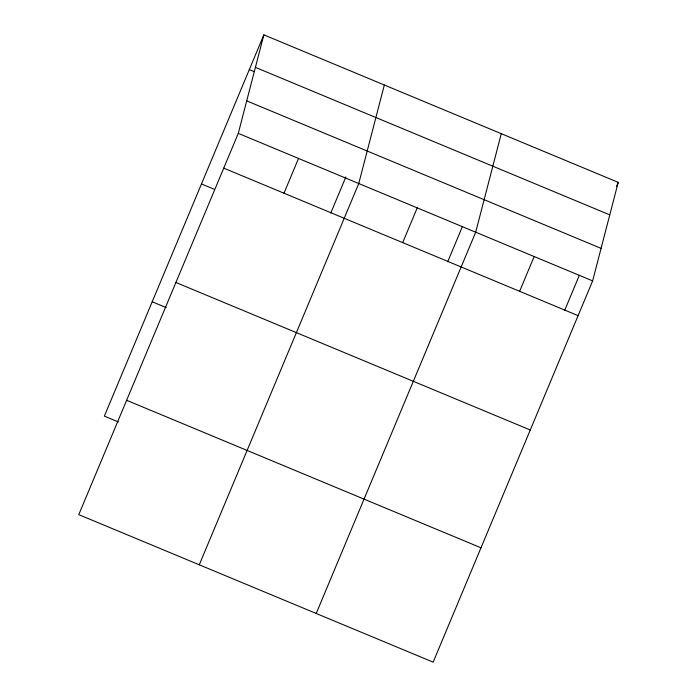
<?xml version="1.0" encoding="UTF-8"?>
<svg xmlns="http://www.w3.org/2000/svg" width="697" height="697" viewBox="0 0 697 697"><rect width="100%" height="100%" fill="white"/><g stroke="black" fill="none" stroke-linecap="round" stroke-linejoin="round"><path stroke-width="1.05" d="M238.278 133.371L263.849 34.85L618.213 182.361L592.633 280.891L433.151 662.15L78.787 514.639L238.278 133.371L592.633 280.891M384.335 85.008L358.755 183.529L199.272 564.788M501.274 133.685L475.694 232.206L316.211 613.473M263.849 34.85L104.367 416.109L118.42 421.964M283.975 193.208L298.516 158.454M330.779 213.038L345.878 176.933M402.692 242.626L417.224 207.872M447.709 261.723L462.399 226.612M519.631 291.302L534.163 256.548M564.648 310.4L579.338 275.298M616.549 186.334L618.213 182.361M255.407 67.365L609.77 214.876M249.317 69.604L254.335 71.695M246.712 100.865L601.075 248.376M223.737 168.125L578.092 315.645M201.485 183.947L214.537 189.384M175.905 282.477L530.26 429.988M152.199 301.766L166.252 307.612M126.619 400.287L480.982 547.798"/></g></svg>
